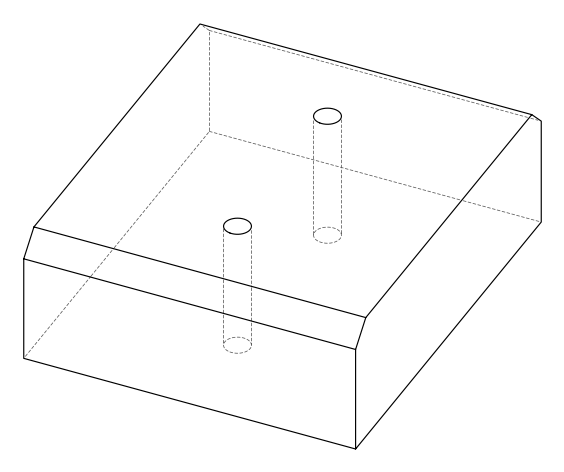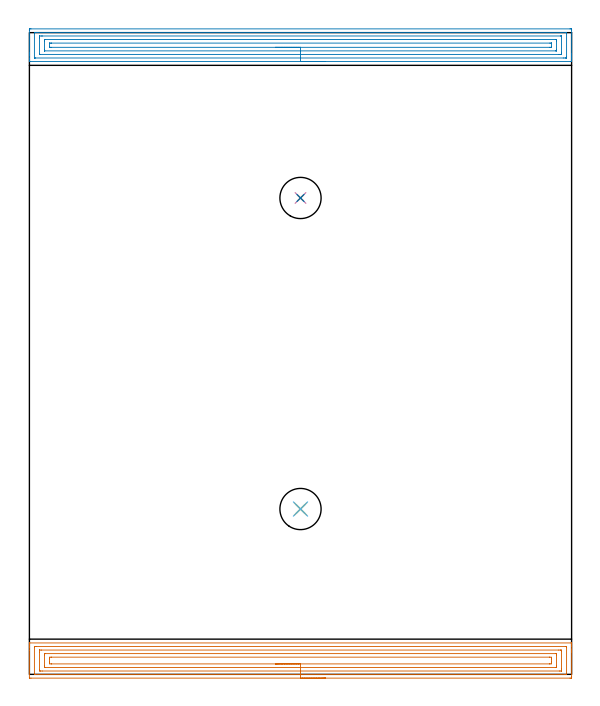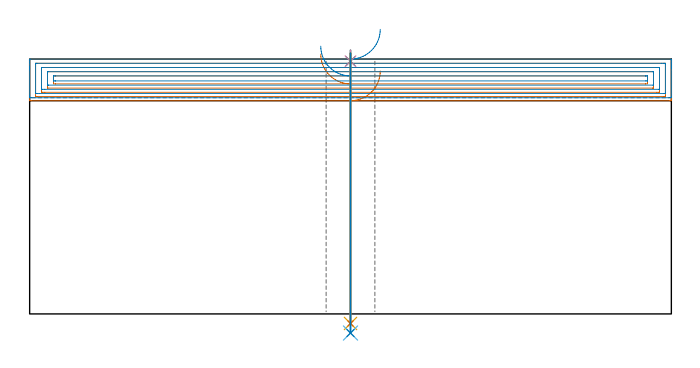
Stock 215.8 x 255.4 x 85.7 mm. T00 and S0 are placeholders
(PLAN: 8 operations, 5 tool changes, 19.4 min)
(1 AREA_MILL | FG_CHAMFER_SURFACE | UGT0205_001 | 8.94 min | 21147 mm3)
(2 AREA_MILL_1 | FG_CHAMFER_SURFACE_1 | UGT0205_001 | 8.88 min | 18240 mm3)
(3 SPOT_DRILL | STEP1HOLE | NXT0321_9005460120000 | 0.03 min | 1 mm3)
(4 SPOT_DRILL_1 | STEP1HOLE_1 | NXT0321_9005460120000 | 0.03 min | 3 mm3)
(5 DRILL_THROUGH_HOLE_INTO_CENTER | STEP1HOLE | NXT0301_065 | 0.37 min | 5932 mm3)
(6 DRILL_TO_ENLARGE_THROUGH_HOLE | STEP1HOLE | UGT0301_288 | 0.38 min | 12152 mm3)
(7 DRILL_THROUGH_HOLE_INTO_CENTER_1 | STEP1HOLE_1 | NXT0301_065 | 0.37 min | 5933 mm3)
(8 DRILL_TO_ENLARGE_THROUGH_HOLE_1 | STEP1HOLE_1 | UGT0301_288 | 0.38 min | 12151 mm3)
(TOOL UGT0205_001 | Chamfer Mill 20 x 3 x 45 deg. | D20 FL50 Z2)
(TOOL NXT0321_9005460120000 | NC Spot Drill, 142deg, 12mm, Carbide, Uncoated | D12 PA142 FL30 Z2)
(TOOL NXT0301_065 | Carbide Drill 9.4mm [860.1-0940-075A1-MM 2214] | D9.4 PA140 FL98 Z2)
(TOOL UGT0301_288 | Twist Drill 16.4 mm | D16.4 PA118 FL125 Z2)
(OP 1 AREA_MILL)
G17 G21 G94 G90
T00 M6
G54
G17 G0 G90 X117.9 Y-1.5 S1061 M3
G43 Z95.7 H0
Z81.7
G94 G1 X117.862 Z80.828 F250.
X117.748 Z79.964
X117.559 Z79.112
X117.297 Z78.28
X116.963 Z77.474
X116.56 Z76.7
X116.092 Z75.964
X115.56 Z75.272
X114.971 Z74.629
X114.328 Z74.04
X113.636 Z73.509
X112.9 Z73.04
X112.126 Z72.637
X111.32 Z72.303
X110.488 Z72.041
X109.636 Z71.852
X108.772 Z71.738
X107.9 Z71.7
X0.626
X0.146 Y-1.495 Z71.703
X0.01 Y-1.492 Z71.706
X0. Y-1.352 Z71.845
Y9.453 Z82.648
Y10.858 Z84.054
Y11.211 Z84.405
Y11.916 Z85.115
Y12.17 Z85.37
X0.003 Y12.337 Z85.53
X0.01 Y12.497 Z85.688
X0.179 Y12.5 Z85.7
X215.621
X215.79 Y12.497 Z85.688
X215.797 Y12.337 Z85.53
X215.8 Y12.17 Z85.37
Y11.916 Z85.115
Y11.211 Z84.405
Y9.979 Z83.176
Y9.453 Z82.648
Y8.838 Z82.033
Y-0.826 Z72.371
X215.797 Y-1.089 Z72.108
X215.79 Y-1.492 Z71.705
X215.588 Y-1.496 Z71.702
X215.174 Y-1.5 Z71.7
X107.9
Y-0.086 Z73.114
X2.414 Y-0.085 Z73.115
X2.286 Y-0.084 Z73.116
X2.052 Y-0.079 Z73.121
X2.009 Y-0.072 Z73.128
X2.005 Y-0.04 Z73.16
X2.002 Y-0.006 Z73.194
X2. Y0.196 Z73.396
X2.001 Y10.875 Z84.075
X2.004 Y10.983 Z84.183
X2.01 Y11.055 Z84.255
X2.016 Y11.079 Z84.279
X2.032 Y11.081 Z84.281
X2.414 Y11.085 Z84.285
X2.541 Y11.086 Z84.286
X213.386 Y11.085 Z84.285
X213.514 Y11.084 Z84.284
X213.748 Y11.079 Z84.279
X213.791 Y11.071 Z84.271
X213.795 Y11.04 Z84.24
X213.798 Y11.006 Z84.206
X213.8 Y10.804 Z84.004
X213.799 Y0.125 Z73.325
X213.796 Y0.017 Z73.217
X213.79 Y-0.055 Z73.145
X213.784 Y-0.079 Z73.121
X213.768 Y-0.081 Z73.119
X213.386 Y-0.085 Z73.115
X213.259 Y-0.086 Z73.114
X107.9
Y1.328 Z74.528
X5.096 Y1.329 Z74.529
X4.42 Y1.332 Z74.532
X4.202 Y1.336 Z74.536
X4.01 Y1.354 Z74.554
X4.004 Y1.547 Z74.747
X4.001 Y1.744 Z74.944
X4. Y8.773 Z81.973
X4.003 Y9.453 Z82.653
X4.007 Y9.645 Z82.845
X4.016 Y9.665 Z82.865
X4.037 Y9.667 Z82.867
X4.091 Y9.67 Z82.87
X4.202 Y9.671 Z82.871
X4.874
X210.704
X211.38 Y9.668 Z82.868
X211.598 Y9.664 Z82.864
X211.79 Y9.646 Z82.846
X211.795 Y9.453 Z82.653
X211.799 Y9.256 Z82.456
X211.8 Y2.226 Z75.426
X211.797 Y1.547 Z74.747
X211.793 Y1.355 Z74.555
X211.784 Y1.335 Z74.535
X211.763 Y1.333 Z74.533
X211.709 Y1.33 Z74.53
X211.598 Y1.329 Z74.529
X210.926 Y1.328 Z74.528
X107.9
Y2.743 Z75.943
X6.146
X6.066 Y2.745 Z75.945
X6.03 Y2.747 Z75.947
X6.014 Y2.749 Z75.949
X6.01 Y2.765 Z75.965
X6.006 Y2.87 Z76.07
X6. Y3.294 Z76.494
Y7.687 Z80.887
X6.007 Y8.131 Z81.331
X6.01 Y8.237 Z81.437
X6.021 Y8.251 Z81.451
X6.055 Y8.253 Z81.453
X6.123 Y8.255 Z81.455
X6.314 Y8.257 Z81.457
X209.654
X209.734 Y8.255 Z81.455
X209.77 Y8.253 Z81.453
X209.786 Y8.251 Z81.451
X209.79 Y8.235 Z81.435
X209.794 Y8.13 Z81.33
X209.8 Y7.706 Z80.906
Y3.313 Z76.513
X209.793 Y2.869 Z76.069
X209.79 Y2.763 Z75.963
X209.779 Y2.749 Z75.949
X209.746 Y2.747 Z75.947
X209.677 Y2.745 Z75.945
X209.486 Y2.743 Z75.943
X107.9
Y4.157 Z77.357
X8.697
X8.672 Y4.158 Z77.358
X8.01 Y4.182 Z77.382
X8.001 Y4.841 Z78.041
X8. Y5.939 Z79.139
X8.003 Y6.596 Z79.796
X8.01 Y6.818 Z80.018
X8.647 Y6.842 Z80.042
X8.672 Y6.843 Z80.043
X207.103
X207.128 Y6.842 Z80.042
X207.79 Y6.818 Z80.018
X207.799 Y6.159 Z79.359
X207.8 Y5.061 Z78.261
X207.797 Y4.404 Z77.604
X207.79 Y4.182 Z77.382
X207.153 Y4.158 Z77.358
X207.128 Y4.157 Z77.357
X107.9
X107.028 Z77.395
X106.164 Z77.509
X105.312 Z77.698
X104.48 Z77.96
X103.674 Z78.294
X102.9 Z78.697
X102.164 Z79.165
X101.472 Z79.696
X100.829 Z80.286
X100.24 Z80.929
X99.708 Z81.621
X99.24 Z82.357
X98.837 Z83.131
X98.503 Z83.937
X98.241 Z84.769
X98.052 Z85.62
X97.938 Z86.485
X97.9 Z87.357
G0 Z95.7
M5
M2
(OP 2 AREA_MILL_1)
G17 G21 G94 G90
T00 M6
G54
G17 G0 G90 X117.9 Y243.9 S1061 M3
G43 Z95.7 H0
G94 G1 X117.862 Z94.828 F250.
X117.748 Z93.963
X117.559 Z93.112
X117.297 Z92.28
X116.963 Z91.474
X116.56 Z90.7
X116.092 Z89.964
X115.56 Z89.272
X114.971 Z88.629
X114.328 Z88.039
X113.636 Z87.508
X112.9 Z87.04
X112.126 Z86.637
X111.32 Z86.303
X110.488 Z86.041
X109.636 Z85.852
X108.772 Z85.738
X107.9 Z85.7
X0.179
X0.01 Y243.902 Z85.688
X0.002 Y244.047 Z85.545
X0. Y244.197 Z85.402
Y244.443 Z85.157
Y245.146 Z84.449
Y246.373 Z83.224
Y246.897 Z82.697
Y247.511 Z82.084
Y256.267 Z73.33
X0.003 Y256.53 Z73.068
X0.01 Y256.893 Z72.705
X0.251 Y256.898 Z72.701
X0.626 Y256.9 Z72.7
X215.174
X215.549 Y256.898 Z72.701
X215.79 Y256.893 Z72.705
X215.8 Y256.53 Z73.068
Y246.897 Z82.697
Y246.373 Z83.224
Y246.022 Z83.574
Y245.497 Z84.099
Y245.146 Z84.449
Y244.443 Z85.157
Y244.197 Z85.402
X215.798 Y244.047 Z85.545
X215.79 Y243.902 Z85.688
X215.621 Y243.9 Z85.7
X107.9
Y245.314 Z84.286
X2.414 Y245.315 Z84.285
X2.241 Y245.316 Z84.284
X2.058 Y245.319 Z84.281
X2.019 Y245.321 Z84.279
X2.01 Y245.342 Z84.258
X2.007 Y245.375 Z84.225
X2.001 Y245.551 Z84.049
Y255.183 Z74.417
X2.005 Y255.319 Z74.281
X2.01 Y255.427 Z74.173
X2.017 Y255.479 Z74.121
X2.054 Y255.48 Z74.12
X2.414 Y255.484 Z74.116
X2.586 Y255.485 Z74.115
X3.308 Y255.486 Z74.114
X213.386 Y255.485 Z74.115
X213.559 Y255.484 Z74.116
X213.742 Y255.48 Z74.12
X213.781 Y255.479 Z74.121
X213.79 Y255.458 Z74.142
X213.793 Y255.425 Z74.175
X213.799 Y255.249 Z74.351
Y245.617 Z83.983
X213.795 Y245.481 Z84.119
X213.79 Y245.373 Z84.227
X213.783 Y245.321 Z84.279
X213.746 Y245.32 Z84.28
X213.386 Y245.316 Z84.284
X213.214 Y245.315 Z84.285
X212.492 Y245.314 Z84.286
X107.9
Y246.728 Z82.872
X4.374 Y246.729 Z82.871
X4.202 Y246.73 Z82.87
X4.031 Y246.734 Z82.866
X4.014 Y246.735 Z82.865
X4.01 Y246.745 Z82.855
X4.004 Y246.779 Z82.821
X4.001 Y246.831 Z82.769
X4. Y253.225 Z76.375
X4.002 Y253.903 Z75.697
X4.005 Y254.001 Z75.599
X4.01 Y254.05 Z75.55
X4.014 Y254.065 Z75.535
X4.034 Y254.067 Z75.533
X4.202 Y254.069 Z75.531
X4.924 Y254.071 Z75.529
X5.096
X211.426
X211.598 Y254.07 Z75.53
X211.769 Y254.066 Z75.534
X211.786 Y254.065 Z75.535
X211.79 Y254.055 Z75.545
X211.796 Y254.021 Z75.579
X211.799 Y253.969 Z75.631
X211.8 Y247.575 Z82.025
X211.798 Y246.897 Z82.703
X211.795 Y246.798 Z82.802
X211.79 Y246.75 Z82.85
X211.786 Y246.735 Z82.865
X211.765 Y246.733 Z82.867
X211.598 Y246.731 Z82.869
X210.876 Y246.729 Z82.871
X210.704 Y246.728 Z82.872
X107.9
Y248.143 Z81.457
X6.148
X6.09 Y248.144 Z81.456
X6.029 Y248.147 Z81.453
X6.013 Y248.149 Z81.451
X6.009 Y248.166 Z81.434
X6.006 Y248.218 Z81.382
X6. Y248.639 Z80.961
Y252.142 Z77.458
X6.008 Y252.584 Z77.016
X6.01 Y252.636 Z76.964
X6.02 Y252.651 Z76.949
X6.058 Y252.652 Z76.948
X6.195 Y252.655 Z76.945
X6.368 Y252.657 Z76.943
X209.652
X209.71 Y252.656 Z76.944
X209.771 Y252.653 Z76.947
X209.787 Y252.651 Z76.949
X209.791 Y252.634 Z76.966
X209.794 Y252.582 Z77.018
X209.8 Y252.161 Z77.439
Y248.658 Z80.942
X209.792 Y248.216 Z81.384
X209.79 Y248.164 Z81.436
X209.78 Y248.149 Z81.451
X209.742 Y248.148 Z81.452
X209.605 Y248.145 Z81.455
X209.432 Y248.143 Z81.457
X107.9
Y249.557 Z80.043
X8.639
X8.234 Y249.559 Z80.041
X8.032 Y249.562 Z80.038
X8.014 Y249.564 Z80.036
X8.01 Y249.576 Z80.024
X8.004 Y249.613 Z79.987
X8.002 Y249.666 Z79.934
X8. Y251.058 Z78.542
X8.003 Y251.152 Z78.448
X8.007 Y251.21 Z78.39
X8.01 Y251.236 Z78.364
X8.028 Y251.237 Z78.363
X8.242 Y251.24 Z78.36
X8.672 Y251.243 Z78.357
X8.705
X207.161
X207.566 Y251.241 Z78.359
X207.768 Y251.238 Z78.362
X207.786 Y251.236 Z78.364
X207.79 Y251.224 Z78.376
X207.796 Y251.187 Z78.413
X207.798 Y251.134 Z78.466
X207.8 Y249.742 Z79.858
X207.797 Y249.648 Z79.952
X207.793 Y249.59 Z80.01
X207.79 Y249.564 Z80.036
X207.772 Y249.563 Z80.037
X207.558 Y249.56 Z80.04
X207.128 Y249.557 Z80.043
X207.095
X107.9
X107.028 Z80.081
X106.164 Z80.195
X105.312 Z80.384
X104.48 Z80.646
X103.674 Z80.98
X102.9 Z81.383
X102.164 Z81.852
X101.472 Z82.383
X100.829 Z82.972
X100.24 Z83.615
X99.708 Z84.307
X99.24 Z85.043
X98.837 Z85.817
X98.503 Z86.623
X98.241 Z87.455
X98.052 Z88.307
X97.938 Z89.172
X97.9 Z90.043
G0 Z95.7
M5
M2
(OP 3 SPOT_DRILL)
G17 G21 G94 G90
T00 M6
G54
G17 G0 G90 X107.9 Y65.8 S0 M3
G43 Z95.7 H0
G94 G81 G98 Z84.994 F250. R88.7
G80
M5
M2
(OP 4 SPOT_DRILL_1)
G17 G21 G94 G90
T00 M6
G54
G17 G0 G90 X107.9 Y189.6 S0 M3
G43 Z95.7 H0
G94 G81 G98 Z84.994 F250. R88.7
G80
M5
M2
(OP 5 DRILL_THROUGH_HOLE_INTO_CENTER)
G17 G21 G94 G90
T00 M6
G54
G17 G0 G90 X107.9 Y65.8 S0 M3
G43 Z95.7 H1
G94 G73 G98 Z-3.211 F250. Q8.891 R87.7
G80
M5
M2
(OP 6 DRILL_TO_ENLARGE_THROUGH_HOLE)
G17 G21 G94 G90
T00 M6
G54
G17 G0 G90 X107.9 Y65.8 S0 M3
G43 Z95.7 H0
G94 G73 G98 Z-6.427 F250. Q15.355 R87.7
G80
M5
M2
(OP 7 DRILL_THROUGH_HOLE_INTO_CENTER_1)
G17 G21 G94 G90
T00 M6
G54
G17 G0 G90 X107.9 Y189.6 S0 M3
G43 Z95.7 H1
G94 G73 G98 Z-3.211 F250. Q8.891 R87.7
G80
M5
M2
(OP 8 DRILL_TO_ENLARGE_THROUGH_HOLE_1)
G17 G21 G94 G90
T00 M6
G54
G17 G0 G90 X107.9 Y189.6 S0 M3
G43 Z95.7 H0
G94 G73 G98 Z-6.427 F250. Q15.355 R87.7
G80
M5
M2
